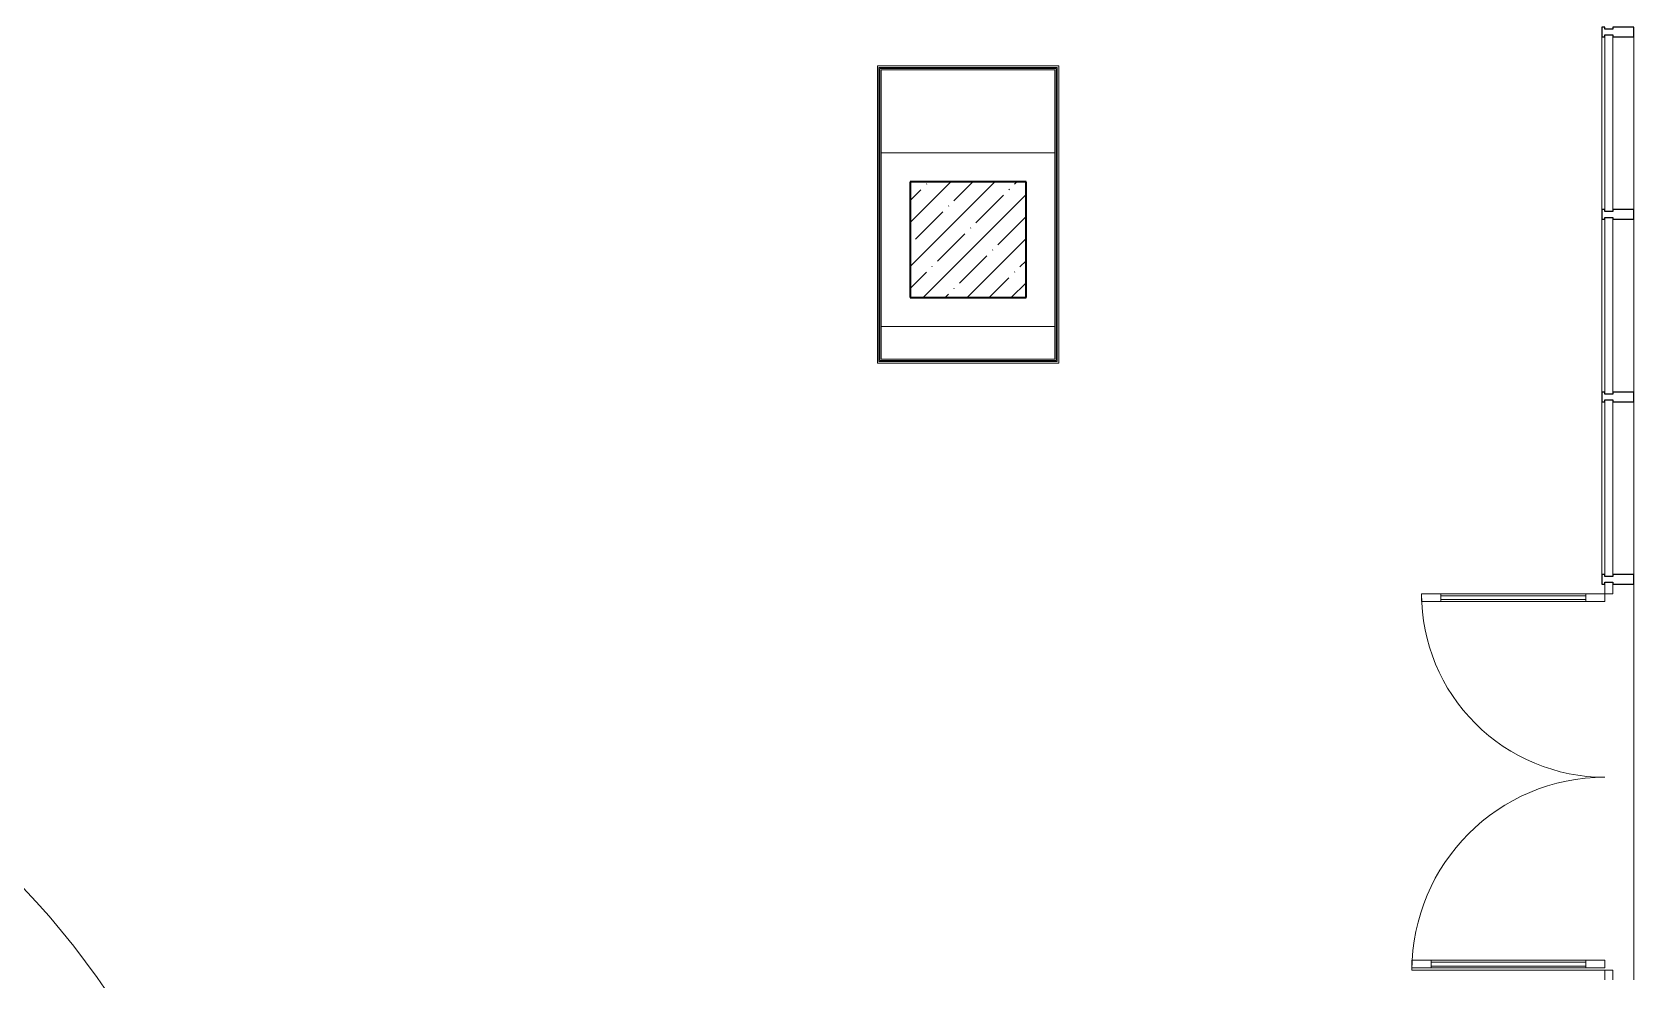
# Model space of a CAD drawing. Header units: millimetres. Extents: x 5993 to 95364, y 94667 to 143522.
# Drawn here: x 47212 to 47888, y 115307 to 115706 of the extents above; entities that cross this region are included whole.
import ezdxf

# ---------------------------------------------------------------- set-up
doc = ezdxf.new("R2010")
doc.units = ezdxf.units.MM
for name, color, linetype, lineweight in [('0-2', 7, 'Continuous', 9), ('S-GRID-____-IDEN', 7, 'Continuous', 9), ('Двери', 7, 'Continuous', 9), ('Импосты витража', 7, 'Continuous', 9), ('Импосты витража-1', 7, 'Continuous', 25), ('Несущие колонны', 7, 'Continuous', 9), ('Несущие колонны-1', 7, 'Continuous', 35), ('Общие ребра', 7, 'Continuous', 9), ('Остекление-1', 7, 'Continuous', 9), ('Перекрытия', 7, 'Continuous', 9), ('Стены-1', 7, 'Continuous', 13), ('Элементы узлов', 7, 'Continuous', 9)]:
    doc.layers.add(name, color=color, linetype=linetype, lineweight=lineweight)

# ---------------------------------------------------------------- blocks, each defined once
blk = doc.blocks.new('BSC_Колонна _Прямоугольная - 600х600-V11-АИ2_01_План напольных покрытий и плинтусов 1го этажа _Часть 2_')
at = {"layer": 'Несущие колонны'}
h = blk.add_hatch(dxfattribs=at)
h.set_pattern_fill('FP_19', color=256, style=0, pattern_type=2)
h.set_pattern_definition([(45, (-73400, -20500), (-114.04925, 114.04925), []), (45, (-73285.95, -20500), (-114.04925, 114.04925), [201.613, -40.323, 3.353, -36.97])])
h.paths.add_polyline_path([(-300, -300), (300, -300), (300, 300), (-300, 300)], flags=0)
at = {"layer": 'Несущие колонны-1'}
for p, q in [((300, 300), (-300, 300)), ((-300, 300), (-300, -300)), ((300, -300), (300, 300)), ((-300, -300), (300, -300))]:
    blk.add_line(p, q, dxfattribs=at)
blk = doc.blocks.new('PNS_Панель прямоугольная1 - Нр_Стекло - 40мм-28905672-АИ2_01_План напольных покрытий и плинтусов 1го этажа _Часть 2_')
at = {"layer": 'Остекление-1'}
for p, q in [((-447.5, 40), (447.5, 40)), ((-457.5, 0), (457.5, 0)), ((447.5, 0), (-447.5, 0))]:
    blk.add_line(p, q, dxfattribs=at)
blk = doc.blocks.new('Прямоугольный импост - Импост структурный с накладкой - 150мм-28905669-АИ2_01_План напольных покрытий и плинтусов 1го этажа _Часть 2_')
at = {"layer": 'Импосты витража'}
for p, q in [((76683, 20825), (76683, 21550)), ((76850, 20825), (76850, 21550))]:
    blk.add_line(p, q, dxfattribs=at)
blk = doc.blocks.new('Прямоугольный импост - Импост структурный с накладкой - 150мм-27090926-АИ2_01_План напольных покрытий и плинтусов 1го этажа _Часть 2_')
at = {"layer": 'Импосты витража-1'}
for p, q in [((-25, 0), (-25, 17)), ((-25, 17), (25, 17)), ((-15, 0), (-25, 0)), ((-15, -40), (-15, 0)), ((25, 0), (15, 0)), ((15, 0), (15, -40)), ((25, 17), (25, 0)), ((-25, -150), (-25, -40)), ((-25, -40), (-15, -40)), ((15, -40), (25, -40)), ((25, -40), (25, -150)), ((25, -150), (-25, -150))]:
    blk.add_line(p, q, dxfattribs=at)
blk = doc.blocks.new('PNS_Панель прямоугольная1 - Нр_Стекло - 40мм-28905679-АИ2_01_План напольных покрытий и плинтусов 1го этажа _Часть 2_')
at = {"layer": 'Остекление-1'}
for p, q in [((-447.5, 40), (447.5, 40)), ((-457.5, 0), (457.5, 0)), ((447.5, 0), (-447.5, 0))]:
    blk.add_line(p, q, dxfattribs=at)
blk = doc.blocks.new('Прямоугольный импост - Импост структурный с накладкой - 150мм-28905676-АИ2_01_План напольных покрытий и плинтусов 1го этажа _Часть 2_')
at = {"layer": 'Импосты витража'}
for p, q in [((76683, 20175), (76683, 20605)), ((76850, 20175), (76850, 20605))]:
    blk.add_line(p, q, dxfattribs=at)
blk = doc.blocks.new('PNS_Панель прямоугольная1 - Нр_Стекло - 40мм-27122713-АИ2_01_План напольных покрытий и плинтусов 1го этажа _Часть 2_')
at = {"layer": 'Остекление-1'}
for p, q in [((-447.5, 40), (447.5, 40)), ((-457.5, 0), (457.5, 0)), ((447.5, 0), (-447.5, 0))]:
    blk.add_line(p, q, dxfattribs=at)
blk = doc.blocks.new('Прямоугольный импост - Импост структурный с накладкой - 150мм-26839679-АИ2_01_План напольных покрытий и плинтусов 1го этажа _Часть 2_')
at = {"layer": 'Импосты витража'}
for p, q in [((76683, 39240), (76683, 40135)), ((76850, 39240), (76850, 40135))]:
    blk.add_line(p, q, dxfattribs=at)
blk = doc.blocks.new('Дверь_Витражная_СКБ_2Ст2 - ДВН_ДАО_Выход из столовой-31380407-АИ2_01_План напольных покрытий и плинтусов 1го этажа _Часть 2_')
at = {"layer": 'Двери'}
for p, q in [((-975, -950), (-975, 0)), ((975, -1000), (975, 0))]:
    blk.add_line(p, q, dxfattribs=at)
for centre, radius, start, end in [((-975, 0), 950, 270, 0), ((975, 0), 1000, 180, 270)]:
    blk.add_arc(centre, radius, start, end, dxfattribs=at)
at = {"layer": 'Элементы узлов'}
for p, q in [((-1025, 40), (-975, 40)), ((-975, 40), (-1025, 40)), ((-975, 0), (-1025, 0)), ((-1025, 0), (-975, 0)), ((-975, 40), (-975, 0)), ((-975, 0), (-975, 40)), ((-935, 0), (-975, 0)), ((-975, -950), (-975, 0)), ((-935, 0), (-975, 0)), ((-975, 0), (-975, -950)), ((-935, -950), (-935, 0)), ((-935, -950), (-935, 0)), ((923, 0), (963, 0)), ((923, -1000), (923, 0)), ((923, 0), (923, -1000)), ((963, 0), (923, 0)), ((963, -1000), (963, 0)), ((963, -1000), (963, 0)), ((1025, 40), (975, 40)), ((975, 40), (975, 0)), ((1025, 40), (975, 40)), ((975, 40), (975, 0)), ((975, 0), (1025, 0)), ((975, 0), (1025, 0)), ((-975, -100), (-935, -100)), ((-965, -850), (-965, -100)), ((-945, -850), (-945, -100)), ((963, -100), (923, -100)), ((933, -900), (933, -100)), ((953, -900), (953, -100)), ((-975, -850), (-935, -850)), ((963, -900), (923, -900)), ((-975, -950), (-935, -950)), ((-975, -950), (-935, -950)), ((963, -1000), (923, -1000)), ((923, -1000), (963, -1000))]:
    blk.add_line(p, q, dxfattribs=at)
blk = doc.blocks.new('Прямоугольный импост - Импост структурный с накладкой - 150мм-28905670-АИ2_01_План напольных покрытий и плинтусов 1го этажа _Часть 2_')
at = {"layer": 'Импосты витража'}
for p, q in [((76683, 20655), (76683, 20825)), ((76850, 20655), (76850, 20825))]:
    blk.add_line(p, q, dxfattribs=at)
blk = doc.blocks.new('Прямоугольный импост - Импост структурный с накладкой - 150мм-28905677-АИ2_01_План напольных покрытий и плинтусов 1го этажа _Часть 2_')
at = {"layer": 'Импосты витража'}
for p, q in [((76683, 19710), (76683, 20175)), ((76850, 19710), (76850, 20175))]:
    blk.add_line(p, q, dxfattribs=at)
blk = doc.blocks.new('Ось сетки - Круг_Ø6_00__ISO-2_5_0_9K_-25732049-АР1_План отверстий 2 этажа в осях 1-64_А-ГГ')
at = {"layer": 'S-GRID-____-IDEN'}
blk.add_circle((0, 0), 3, dxfattribs=at)

msp = doc.modelspace()

# ---------------------------------------------------------------- linework, layer by layer
at = {"layer": 'Общие ребра'}
for p, q in [((47569.5, 115691.59), (47644.7, 115691.59)), ((47569.5, 115691.18), (47569.5, 115691.59)), ((47569.5, 115690.61), (47569.5, 115691.18)), ((47569.5, 115568.52), (47569.5, 115690.61)), ((47569.9, 115691.18), (47644.3, 115691.18)), ((47569.9, 115690.61), (47569.9, 115691.18)), ((47569.9, 115568.52), (47569.9, 115690.61)), ((47644.3, 115691.18), (47644.3, 115690.61)), ((47644.3, 115690.61), (47644.3, 115568.52)), ((47644.7, 115691.59), (47644.7, 115691.18)), ((47644.7, 115691.18), (47644.7, 115690.61)), ((47644.7, 115690.61), (47644.7, 115568.52)), ((47569.5, 115567.95), (47569.5, 115568.52)), ((47569.5, 115567.54), (47569.5, 115567.95)), ((47644.7, 115567.54), (47569.5, 115567.54)), ((47569.9, 115567.95), (47569.9, 115568.52)), ((47644.3, 115567.95), (47569.9, 115567.95)), ((47644.3, 115568.52), (47644.3, 115567.95)), ((47644.7, 115568.52), (47644.7, 115567.95)), ((47644.7, 115567.95), (47644.7, 115567.54))]:
    msp.add_line(p, q, dxfattribs=at)
at = {"layer": 'Перекрытия'}
msp.add_line((47887.91, 115473.69), (47887.91, 115306.83), dxfattribs=at)
at = {"layer": 'Стены-1'}
for p, q in [((47645.36, 115692.24), (47568.84, 115692.24)), ((47568.84, 115692.24), (47568.84, 115691.59)), ((47568.84, 115691.59), (47568.84, 115690.61)), ((47568.84, 115690.61), (47568.84, 115568.52)), ((47570.47, 115690.61), (47643.73, 115690.61)), ((47570.47, 115568.52), (47570.47, 115690.61)), ((47643.73, 115690.61), (47643.73, 115568.52)), ((47645.36, 115691.59), (47645.36, 115692.24)), ((47645.36, 115690.61), (47645.36, 115691.59)), ((47645.36, 115568.52), (47645.36, 115690.61)), ((47631.52, 115655.61), (47570.47, 115655.61)), ((47570.47, 115655.61), (47570.47, 115643.4)), ((47643.73, 115655.61), (47631.52, 115655.61)), ((47643.73, 115582.35), (47643.73, 115655.61)), ((47570.47, 115643.4), (47570.47, 115582.35)), ((47570.47, 115582.35), (47582.68, 115582.35)), ((47582.68, 115582.35), (47631.52, 115582.35)), ((47631.52, 115582.35), (47643.73, 115582.35)), ((47568.84, 115568.52), (47568.84, 115567.54)), ((47568.84, 115567.54), (47568.84, 115566.89)), ((47568.84, 115566.89), (47645.36, 115566.89)), ((47643.73, 115568.52), (47570.47, 115568.52)), ((47645.36, 115567.54), (47645.36, 115568.52)), ((47645.36, 115566.89), (47645.36, 115567.54))]:
    msp.add_line(p, q, dxfattribs=at)

# ---------------------------------------------------------------- block references
at = {"layer": '0-2', "extrusion": (0, 0, -1), "xscale": 0.08139549610658335, "yscale": 0.08139549610658335, "zscale": 0.08139549610658335, "rotation": 270.0000000000001}
for p in [(-47875.7, 115706.48), (-47875.7, 115629.56), (-47875.7, 115552.64), (-47875.7, 115475.72)]:
    msp.add_blockref('Прямоугольный импост - Импост структурный с накладкой - 150мм-27090926-АИ2_01_План напольных покрытий и плинтусов 1го этажа _Часть 2_', p, dxfattribs=at)
at = {"layer": '0-2', "xscale": 0.08139549610658335, "yscale": 0.08139549610658335, "zscale": 0.08139549610658335}
for name, p in [('Прямоугольный импост - Импост структурный с накладкой - 150мм-28905669-АИ2_01_План напольных покрытий и плинтусов 1го этажа _Часть 2_', (41632.67, 113950.37)), ('BSC_Колонна _Прямоугольная - 600х600-V11-АИ2_01_План напольных покрытий и плинтусов 1го этажа _Часть 2_', (47607.1, 115618.98)), ('Прямоугольный импост - Импост структурный с накладкой - 150мм-28905670-АИ2_01_План напольных покрытий и плинтусов 1го этажа _Часть 2_', (41632.67, 113950.37)), ('Прямоугольный импост - Импост структурный с накладкой - 150мм-28905676-АИ2_01_План напольных покрытий и плинтусов 1го этажа _Часть 2_', (41632.67, 113950.37)), ('Прямоугольный импост - Импост структурный с накладкой - 150мм-28905677-АИ2_01_План напольных покрытий и плинтусов 1го этажа _Часть 2_', (41632.67, 113950.37)), ('Прямоугольный импост - Импост структурный с накладкой - 150мм-26839679-АИ2_01_План напольных покрытий и плинтусов 1го этажа _Часть 2_', (41632.67, 112283.8))]:
    msp.add_blockref(name, p, dxfattribs=at)
at = {"layer": '0-2', "xscale": 0.08139549610658335, "yscale": 0.08139549610658335, "zscale": 0.08139549610658335, "rotation": 269.9999999999999}
for name, p in [('PNS_Панель прямоугольная1 - Нр_Стекло - 40мм-28905672-АИ2_01_План напольных покрытий и плинтусов 1го этажа _Часть 2_', (47875.7, 115668.02)), ('PNS_Панель прямоугольная1 - Нр_Стекло - 40мм-28905679-АИ2_01_План напольных покрытий и плинтусов 1го этажа _Часть 2_', (47875.7, 115591.1)), ('PNS_Панель прямоугольная1 - Нр_Стекло - 40мм-27122713-АИ2_01_План напольных покрытий и плинтусов 1го этажа _Часть 2_', (47875.7, 115514.18)), ('Дверь_Витражная_СКБ_2Ст2 - ДВН_ДАО_Выход из столовой-31380407-АИ2_01_План напольных покрытий и плинтусов 1го этажа _Часть 2_', (47875.7, 115390.26))]:
    msp.add_blockref(name, p, dxfattribs=at)
at = {"layer": 'S-GRID-____-IDEN', "lineweight": 15, "xscale": 113.929722309601, "yscale": 113.929722309601, "zscale": 113.929722309601, "rotation": 89.9999999999998}
msp.add_blockref('Ось сетки - Круг_Ø6_00__ISO-2_5_0_9K_-25732049-АР1_План отверстий 2 этажа в осях 1-64_А-ГГ', (46961.06, 115110.01), dxfattribs=at)

doc.saveas('drawing.dxf')
